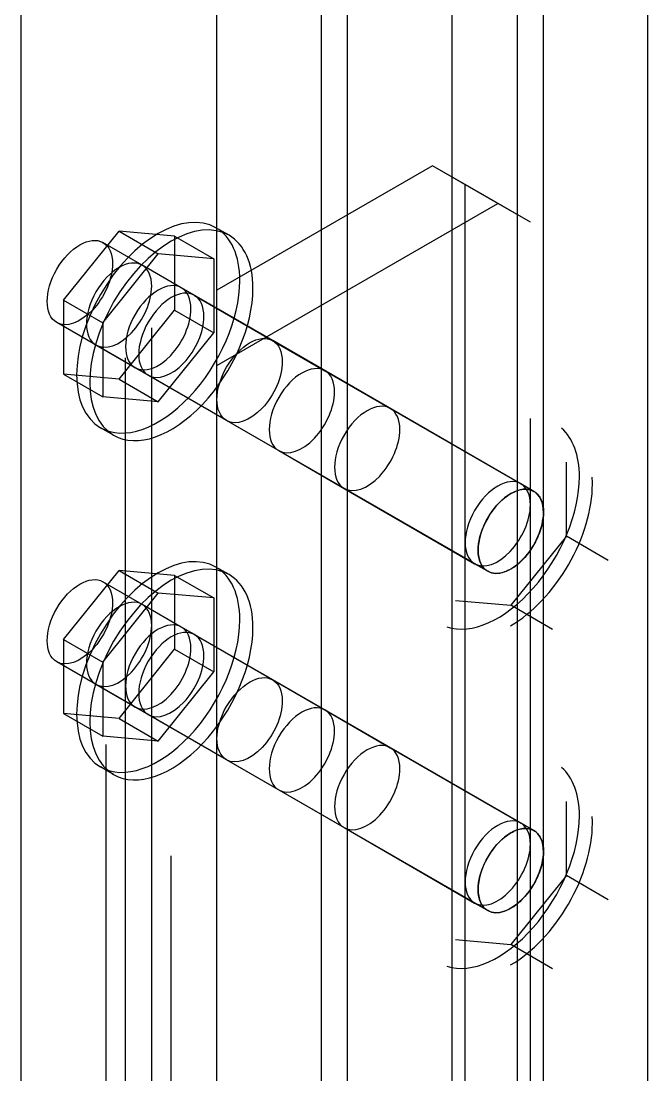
# Model space of a CAD drawing. Extents: x 0 to 316, y 0 to 723.
# Drawn here: x 206.35 to 219.93, y 238.26 to 261.09 of the extents above; entities that cross this region are included whole.
import ezdxf

# ---------------------------------------------------------------- set-up
doc = ezdxf.new("R2010")
doc.units = 0
doc.layers.get('0').update_dxf_attribs({"linetype": 'CONTINUOUS'})

msp = doc.modelspace()

# ---------------------------------------------------------------- linework, layer by layer
at = {"color": 253}
for p, q in [((212.86, 205.456), (212.86, 384.433)), ((213.426, 205.456), (213.426, 384.433)), ((215.689, 204.149), (215.689, 383.127)), ((215.689, 203.823), (215.689, 382.799)), ((217.103, 203.006), (217.103, 381.984)), ((217.668, 203.006), (217.668, 381.984)), ((206.354, 201.701), (206.354, 380.675)), ((219.931, 201.701), (219.931, 380.675)), ((210.597, 199.251), (210.597, 378.227)), ((219.931, 257.917), (219.931, 259.892)), ((215.265, 257.956), (210.597, 255.262)), ((216.679, 257.14), (215.265, 257.956)), ((215.972, 257.549), (215.265, 257.956)), ((217.386, 256.733), (215.972, 257.549)), ((215.972, 207.742), (215.972, 257.549)), ((210.597, 253.629), (216.679, 257.14)), ((217.386, 256.733), (216.679, 257.14)), ((210.858, 256.448), (210.575, 256.611)), ((207.274, 255.043), (208.476, 256.538)), ((208.476, 256.538), (209.325, 256.049)), ((209.678, 256.431), (208.476, 256.538)), ((209.678, 256.431), (210.527, 255.942)), ((209.678, 256.431), (209.678, 254.828)), ((211.805, 254.168), (208.128, 256.292)), ((208.122, 254.552), (209.325, 256.049)), ((210.527, 255.942), (209.325, 256.049)), ((210.527, 255.942), (210.527, 254.339)), ((209.824, 255.312), (208.977, 255.801)), ((210.108, 255.148), (209.824, 255.312)), ((207.274, 255.043), (208.122, 254.552)), ((207.274, 255.043), (207.274, 253.44)), ((210.108, 255.148), (212.936, 253.515)), ((208.476, 253.333), (209.678, 254.828)), ((209.678, 254.828), (210.527, 254.339)), ((210.804, 252.437), (207.127, 254.56)), ((208.122, 254.552), (208.122, 252.95)), ((209.183, 200.068), (209.183, 254.445)), ((209.325, 252.843), (210.527, 254.339)), ((208.825, 253.58), (207.976, 254.07)), ((217.461, 250.902), (211.805, 254.168)), ((208.617, 200.068), (208.617, 253.792)), ((207.274, 253.44), (208.122, 252.95)), ((208.476, 253.333), (207.274, 253.44)), ((209.108, 253.417), (208.825, 253.58)), ((209.108, 253.417), (211.935, 251.784)), ((212.936, 253.515), (214.35, 252.699)), ((208.476, 253.333), (209.325, 252.843)), ((209.325, 252.843), (208.122, 252.95)), ((214.35, 252.699), (217.179, 251.066)), ((217.386, 206.925), (217.386, 252.479)), ((208.358, 252.118), (208.074, 252.28)), ((216.461, 249.172), (210.804, 252.437)), ((211.935, 251.784), (213.35, 250.967)), ((218.164, 249.929), (218.164, 251.532)), ((213.35, 250.967), (216.178, 249.334)), ((217.461, 250.902), (217.179, 251.066)), ((218.164, 249.929), (216.961, 248.434)), ((219.068, 249.407), (218.164, 249.929)), ((216.461, 249.172), (216.178, 249.334)), ((207.274, 247.694), (208.476, 249.191)), ((208.476, 249.191), (209.325, 248.7)), ((209.678, 249.083), (208.476, 249.191)), ((209.678, 249.083), (210.527, 248.593)), ((209.678, 249.083), (209.678, 247.481)), ((210.858, 249.1), (210.575, 249.262)), ((211.805, 246.82), (208.128, 248.943)), ((208.122, 247.205), (209.325, 248.7)), ((210.527, 248.593), (209.325, 248.7)), ((210.527, 248.593), (210.527, 246.99)), ((206.354, 201.373), (206.354, 248.555)), ((209.824, 247.963), (208.977, 248.453)), ((215.76, 248.541), (216.961, 248.434)), ((217.866, 247.912), (216.961, 248.434)), ((210.108, 247.8), (209.824, 247.963)), ((207.274, 247.694), (208.122, 247.205)), ((207.274, 247.694), (207.274, 246.091)), ((210.108, 247.8), (212.936, 246.167)), ((208.476, 245.984), (209.678, 247.481)), ((209.678, 247.481), (210.527, 246.99)), ((210.804, 245.088), (207.127, 247.21)), ((208.122, 247.205), (208.122, 245.602)), ((209.325, 245.495), (210.527, 246.99)), ((217.461, 243.555), (211.805, 246.82)), ((208.825, 246.231), (207.976, 246.721)), ((207.274, 246.091), (208.122, 245.602)), ((208.476, 245.984), (207.274, 246.091)), ((209.108, 246.068), (208.825, 246.231)), ((212.936, 246.167), (214.35, 245.35)), ((208.476, 245.984), (209.325, 245.495)), ((209.108, 246.068), (211.935, 244.435)), ((209.325, 245.495), (208.122, 245.602)), ((208.194, 234.279), (208.194, 245.422)), ((214.35, 245.35), (217.179, 243.717)), ((208.358, 244.769), (208.074, 244.933)), ((216.461, 241.822), (210.804, 245.088)), ((211.935, 244.435), (213.35, 243.618)), ((218.164, 242.582), (218.164, 244.184)), ((213.35, 243.618), (216.178, 241.985)), ((217.461, 243.555), (217.179, 243.717)), ((209.608, 233.462), (209.608, 243.01)), ((218.164, 242.582), (216.961, 241.085)), ((219.068, 242.058), (218.164, 242.582)), ((216.461, 241.822), (216.178, 241.985)), ((210.597, 198.924), (210.597, 241.323)), ((215.76, 241.192), (216.961, 241.085)), ((217.866, 240.563), (216.961, 241.085))]:
    msp.add_line(p, q, dxfattribs=at)
for points in [[(210.575, 256.611), (209.885, 257.01), (208.764, 256.363), (208.074, 255.167)], [(210.858, 256.448), (210.167, 256.845), (209.048, 256.199), (208.358, 255.005)], [(211.092, 255.466), (211.092, 256.008), (210.906, 256.42), (210.575, 256.611)], [(207.127, 255.714), (207.404, 256.193), (207.851, 256.451), (208.128, 256.292)], [(211.376, 255.304), (211.376, 255.844), (211.189, 256.256), (210.858, 256.448)], [(208.128, 256.292), (208.26, 256.214), (208.335, 256.051), (208.335, 255.834)], [(208.977, 255.801), (208.7, 255.961), (208.252, 255.703), (207.976, 255.225)], [(207.127, 254.56), (206.852, 254.719), (206.852, 255.236), (207.127, 255.714)], [(208.335, 255.834), (208.335, 255.504), (208.162, 255.107), (207.898, 254.827)], [(209.183, 255.344), (209.183, 255.56), (209.109, 255.725), (208.977, 255.801)], [(209.824, 255.312), (209.549, 255.472), (209.101, 255.213), (208.825, 254.734)], [(209.824, 255.312), (209.549, 255.472), (209.101, 255.213), (208.825, 254.734)], [(210, 252.95), (210.662, 253.647), (211.092, 254.641), (211.092, 255.466)], [(207.976, 255.225), (207.701, 254.745), (207.701, 254.229), (207.976, 254.07)], [(208.747, 254.338), (209.011, 254.616), (209.183, 255.014), (209.183, 255.344)], [(210.108, 255.148), (209.831, 255.308), (209.383, 255.05), (209.108, 254.57)], [(210.108, 255.148), (209.831, 255.308), (209.383, 255.05), (209.108, 254.57)], [(210.032, 254.854), (210.032, 255.071), (209.958, 255.235), (209.824, 255.312)], [(210.032, 254.854), (210.032, 255.071), (209.958, 255.235), (209.824, 255.312)], [(210.284, 252.787), (210.945, 253.485), (211.376, 254.478), (211.376, 255.304)], [(208.074, 255.167), (207.385, 253.972), (207.385, 252.68), (208.074, 252.28)], [(208.358, 255.005), (207.668, 253.808), (207.668, 252.516), (208.358, 252.118)], [(210.315, 254.69), (210.315, 254.907), (210.24, 255.072), (210.108, 255.148)], [(210.315, 254.69), (210.315, 254.907), (210.24, 255.072), (210.108, 255.148)], [(207.898, 254.827), (207.634, 254.549), (207.33, 254.442), (207.127, 254.56)], [(209.596, 253.847), (209.86, 254.127), (210.032, 254.524), (210.032, 254.854)], [(209.596, 253.847), (209.86, 254.127), (210.032, 254.524), (210.032, 254.854)], [(208.825, 254.734), (208.548, 254.256), (208.548, 253.74), (208.825, 253.58)], [(208.825, 254.734), (208.548, 254.256), (208.548, 253.74), (208.825, 253.58)], [(209.108, 254.57), (208.832, 254.092), (208.832, 253.576), (209.108, 253.417)], [(209.108, 254.57), (208.832, 254.092), (208.832, 253.576), (209.108, 253.417)], [(209.878, 253.684), (210.143, 253.963), (210.315, 254.361), (210.315, 254.69)], [(209.878, 253.684), (210.143, 253.963), (210.315, 254.361), (210.315, 254.69)], [(207.976, 254.07), (208.179, 253.953), (208.482, 254.059), (208.747, 254.338)], [(210.804, 253.591), (211.081, 254.07), (211.529, 254.328), (211.805, 254.168)], [(211.805, 254.168), (211.937, 254.092), (212.011, 253.927), (212.011, 253.711)], [(208.825, 253.58), (209.026, 253.463), (209.331, 253.569), (209.596, 253.847)], [(208.825, 253.58), (209.026, 253.463), (209.331, 253.569), (209.596, 253.847)], [(209.108, 253.417), (209.31, 253.3), (209.613, 253.406), (209.878, 253.684)], [(209.108, 253.417), (209.31, 253.3), (209.613, 253.406), (209.878, 253.684)], [(212.011, 253.711), (212.011, 253.381), (211.839, 252.983), (211.576, 252.705)], [(212.936, 253.515), (212.66, 253.675), (212.212, 253.417), (211.935, 252.937)], [(212.936, 253.515), (212.66, 253.675), (212.212, 253.417), (211.935, 252.937)], [(210.804, 252.437), (210.528, 252.596), (210.528, 253.112), (210.804, 253.591)], [(213.143, 253.057), (213.143, 253.274), (213.068, 253.439), (212.936, 253.515)], [(213.143, 253.057), (213.143, 253.274), (213.068, 253.439), (212.936, 253.515)], [(208.074, 252.28), (208.58, 251.99), (209.34, 252.253), (210, 252.95)], [(211.935, 252.937), (211.66, 252.459), (211.66, 251.943), (211.935, 251.784)], [(211.935, 252.937), (211.66, 252.459), (211.66, 251.943), (211.935, 251.784)], [(212.707, 252.052), (212.97, 252.33), (213.143, 252.728), (213.143, 253.057)], [(212.707, 252.052), (212.97, 252.33), (213.143, 252.728), (213.143, 253.057)], [(208.358, 252.118), (208.864, 251.825), (209.623, 252.09), (210.284, 252.787)], [(211.576, 252.705), (211.311, 252.426), (211.007, 252.32), (210.804, 252.437)], [(214.35, 252.699), (214.074, 252.859), (213.626, 252.6), (213.35, 252.122)], [(214.35, 252.699), (214.074, 252.859), (213.626, 252.6), (213.35, 252.122)], [(214.558, 252.242), (214.558, 252.458), (214.483, 252.622), (214.35, 252.699)], [(214.558, 252.242), (214.558, 252.458), (214.483, 252.622), (214.35, 252.699)], [(214.121, 251.234), (214.386, 251.514), (214.558, 251.911), (214.558, 252.242)], [(214.121, 251.234), (214.386, 251.514), (214.558, 251.911), (214.558, 252.242)], [(218.447, 251.22), (218.447, 251.682), (218.312, 252.052), (218.062, 252.269)], [(211.935, 251.784), (212.138, 251.667), (212.442, 251.773), (212.707, 252.052)], [(211.935, 251.784), (212.138, 251.667), (212.442, 251.773), (212.707, 252.052)], [(213.35, 252.122), (213.074, 251.643), (213.074, 251.127), (213.35, 250.967)], [(213.35, 252.122), (213.074, 251.643), (213.074, 251.127), (213.35, 250.967)], [(213.35, 250.967), (213.552, 250.85), (213.856, 250.956), (214.121, 251.234)], [(213.35, 250.967), (213.552, 250.85), (213.856, 250.956), (214.121, 251.234)], [(217.179, 251.066), (216.903, 251.226), (216.455, 250.967), (216.178, 250.489)], [(217.179, 251.066), (216.903, 251.226), (216.455, 250.967), (216.178, 250.489)], [(217.446, 248.805), (218.058, 249.498), (218.447, 250.436), (218.447, 251.22)], [(218.729, 251.058), (218.729, 251.109), (218.728, 251.158), (218.724, 251.208)], [(217.461, 250.902), (217.186, 251.062), (216.738, 250.804), (216.461, 250.325)], [(216.826, 250.76), (216.916, 250.832), (217.008, 250.884), (217.098, 250.916)], [(217.098, 250.916), (217.235, 250.965), (217.362, 250.96), (217.461, 250.902)], [(217.386, 250.609), (217.386, 250.825), (217.311, 250.989), (217.179, 251.066)], [(217.386, 250.609), (217.386, 250.825), (217.311, 250.989), (217.179, 251.066)], [(217.668, 250.445), (217.668, 250.661), (217.594, 250.826), (217.461, 250.902)], [(217.461, 250.902), (217.472, 250.897), (217.485, 250.888), (217.495, 250.88)], [(217.495, 250.88), (217.555, 250.836), (217.6, 250.77), (217.631, 250.688)], [(218.21, 249.312), (218.542, 249.887), (218.729, 250.515), (218.729, 251.058)], [(216.428, 250.265), (216.531, 250.461), (216.672, 250.636), (216.826, 250.76)], [(217.631, 250.688), (217.656, 250.617), (217.668, 250.536), (217.668, 250.445)], [(216.178, 250.489), (215.903, 250.01), (215.903, 249.494), (216.178, 249.334)], [(216.178, 250.489), (215.903, 250.01), (215.903, 249.494), (216.178, 249.334)], [(216.949, 249.601), (217.213, 249.881), (217.386, 250.278), (217.386, 250.609)], [(216.949, 249.601), (217.213, 249.881), (217.386, 250.278), (217.386, 250.609)], [(217.232, 249.439), (217.496, 249.717), (217.668, 250.115), (217.668, 250.445)], [(217.668, 250.445), (217.668, 250.355), (217.656, 250.257), (217.631, 250.158)], [(216.461, 250.325), (216.185, 249.847), (216.185, 249.33), (216.461, 249.172)], [(216.293, 249.916), (216.322, 250.033), (216.368, 250.151), (216.428, 250.265)], [(217.631, 250.158), (217.6, 250.041), (217.555, 249.922), (217.495, 249.808)], [(216.293, 249.385), (216.242, 249.528), (216.242, 249.714), (216.293, 249.916)], [(217.495, 249.808), (217.391, 249.612), (217.252, 249.437), (217.098, 249.313)], [(210.575, 249.262), (209.885, 249.66), (208.764, 249.014), (208.074, 247.819)], [(210.858, 249.1), (210.167, 249.498), (209.048, 248.852), (208.358, 247.656)], [(216.178, 249.334), (216.381, 249.217), (216.686, 249.323), (216.949, 249.601)], [(216.178, 249.334), (216.381, 249.217), (216.686, 249.323), (216.949, 249.601)], [(216.428, 249.192), (216.368, 249.238), (216.322, 249.302), (216.293, 249.385)], [(216.461, 249.172), (216.663, 249.054), (216.968, 249.16), (217.232, 249.439)], [(217.098, 249.313), (217.008, 249.242), (216.916, 249.189), (216.826, 249.157)], [(216.957, 247.993), (217.427, 248.262), (217.877, 248.737), (218.21, 249.312)], [(207.127, 248.365), (207.404, 248.845), (207.851, 249.102), (208.128, 248.943)], [(211.092, 248.118), (211.092, 248.659), (210.906, 249.071), (210.575, 249.262)], [(211.376, 247.954), (211.376, 248.496), (211.189, 248.908), (210.858, 249.1)], [(216.461, 249.172), (216.45, 249.177), (216.439, 249.185), (216.428, 249.192)], [(216.826, 249.157), (216.688, 249.108), (216.561, 249.113), (216.461, 249.172)], [(208.128, 248.943), (208.26, 248.867), (208.335, 248.701), (208.335, 248.485)], [(208.977, 248.453), (208.7, 248.613), (208.252, 248.354), (207.976, 247.876)], [(215.578, 247.967), (216.11, 247.787), (216.836, 248.112), (217.446, 248.805)], [(207.127, 247.21), (206.852, 247.37), (206.852, 247.887), (207.127, 248.365)], [(208.335, 248.485), (208.335, 248.156), (208.162, 247.758), (207.898, 247.479)], [(209.183, 247.996), (209.183, 248.212), (209.109, 248.376), (208.977, 248.453)], [(208.747, 246.989), (209.011, 247.268), (209.183, 247.665), (209.183, 247.996)], [(209.824, 247.963), (209.549, 248.123), (209.101, 247.865), (208.825, 247.385)], [(209.824, 247.963), (209.549, 248.123), (209.101, 247.865), (208.825, 247.385)], [(210.108, 247.8), (209.831, 247.96), (209.383, 247.701), (209.108, 247.223)], [(210.108, 247.8), (209.831, 247.96), (209.383, 247.701), (209.108, 247.223)], [(210.032, 247.505), (210.032, 247.722), (209.958, 247.887), (209.824, 247.963)], [(210.032, 247.505), (210.032, 247.722), (209.958, 247.887), (209.824, 247.963)], [(210, 245.602), (210.662, 246.3), (211.092, 247.292), (211.092, 248.118)], [(210.284, 245.438), (210.945, 246.136), (211.376, 247.129), (211.376, 247.954)], [(208.074, 247.819), (207.385, 246.623), (207.385, 245.331), (208.074, 244.933)], [(207.976, 247.876), (207.701, 247.398), (207.701, 246.881), (207.976, 246.721)], [(210.315, 247.343), (210.315, 247.559), (210.24, 247.723), (210.108, 247.8)], [(210.315, 247.343), (210.315, 247.559), (210.24, 247.723), (210.108, 247.8)], [(207.898, 247.479), (207.634, 247.201), (207.33, 247.095), (207.127, 247.21)], [(208.358, 247.656), (207.668, 246.459), (207.668, 245.168), (208.358, 244.769)], [(209.596, 246.499), (209.86, 246.778), (210.032, 247.176), (210.032, 247.505)], [(209.596, 246.499), (209.86, 246.778), (210.032, 247.176), (210.032, 247.505)], [(208.825, 247.385), (208.548, 246.907), (208.548, 246.391), (208.825, 246.231)], [(208.825, 247.385), (208.548, 246.907), (208.548, 246.391), (208.825, 246.231)], [(209.108, 247.223), (208.832, 246.745), (208.832, 246.228), (209.108, 246.068)], [(209.108, 247.223), (208.832, 246.745), (208.832, 246.228), (209.108, 246.068)], [(209.878, 246.335), (210.143, 246.615), (210.315, 247.012), (210.315, 247.343)], [(209.878, 246.335), (210.143, 246.615), (210.315, 247.012), (210.315, 247.343)], [(207.976, 246.721), (208.179, 246.604), (208.482, 246.71), (208.747, 246.989)], [(210.804, 246.243), (211.081, 246.721), (211.529, 246.98), (211.805, 246.82)], [(211.805, 246.82), (211.937, 246.743), (212.011, 246.579), (212.011, 246.363)], [(208.825, 246.231), (209.026, 246.115), (209.331, 246.221), (209.596, 246.499)], [(208.825, 246.231), (209.026, 246.115), (209.331, 246.221), (209.596, 246.499)], [(209.108, 246.068), (209.31, 245.951), (209.613, 246.057), (209.878, 246.335)], [(209.108, 246.068), (209.31, 245.951), (209.613, 246.057), (209.878, 246.335)], [(212.011, 246.363), (212.011, 246.032), (211.839, 245.635), (211.576, 245.356)], [(212.936, 246.167), (212.66, 246.327), (212.212, 246.068), (211.935, 245.59)], [(212.936, 246.167), (212.66, 246.327), (212.212, 246.068), (211.935, 245.59)], [(210.804, 245.088), (210.528, 245.248), (210.528, 245.765), (210.804, 246.243)], [(213.143, 245.71), (213.143, 245.926), (213.068, 246.09), (212.936, 246.167)], [(213.143, 245.71), (213.143, 245.926), (213.068, 246.09), (212.936, 246.167)], [(212.707, 244.703), (212.97, 244.982), (213.143, 245.379), (213.143, 245.71)], [(212.707, 244.703), (212.97, 244.982), (213.143, 245.379), (213.143, 245.71)], [(208.074, 244.933), (208.58, 244.64), (209.34, 244.905), (210, 245.602)], [(208.358, 244.769), (208.864, 244.478), (209.623, 244.741), (210.284, 245.438)], [(211.935, 245.59), (211.66, 245.112), (211.66, 244.595), (211.935, 244.435)], [(211.935, 245.59), (211.66, 245.112), (211.66, 244.595), (211.935, 244.435)], [(214.35, 245.35), (214.074, 245.51), (213.626, 245.251), (213.35, 244.773)], [(214.35, 245.35), (214.074, 245.51), (213.626, 245.251), (213.35, 244.773)], [(211.576, 245.356), (211.311, 245.077), (211.007, 244.971), (210.804, 245.088)], [(214.558, 244.893), (214.558, 245.109), (214.483, 245.274), (214.35, 245.35)], [(214.558, 244.893), (214.558, 245.109), (214.483, 245.274), (214.35, 245.35)], [(211.935, 244.435), (212.138, 244.318), (212.442, 244.424), (212.707, 244.703)], [(211.935, 244.435), (212.138, 244.318), (212.442, 244.424), (212.707, 244.703)], [(213.35, 244.773), (213.074, 244.294), (213.074, 243.778), (213.35, 243.618)], [(213.35, 244.773), (213.074, 244.294), (213.074, 243.778), (213.35, 243.618)], [(214.121, 243.887), (214.386, 244.165), (214.558, 244.563), (214.558, 244.893)], [(214.121, 243.887), (214.386, 244.165), (214.558, 244.563), (214.558, 244.893)], [(218.447, 243.873), (218.447, 244.335), (218.312, 244.704), (218.062, 244.922)], [(213.35, 243.618), (213.552, 243.502), (213.856, 243.607), (214.121, 243.887)], [(213.35, 243.618), (213.552, 243.502), (213.856, 243.607), (214.121, 243.887)], [(217.179, 243.717), (216.903, 243.877), (216.455, 243.618), (216.178, 243.14)], [(217.179, 243.717), (216.903, 243.877), (216.455, 243.618), (216.178, 243.14)], [(217.446, 241.456), (218.058, 242.15), (218.447, 243.089), (218.447, 243.873)], [(218.729, 243.709), (218.729, 243.76), (218.728, 243.811), (218.724, 243.86)], [(217.461, 243.555), (217.186, 243.714), (216.738, 243.455), (216.461, 242.977)], [(216.826, 243.411), (216.916, 243.483), (217.008, 243.537), (217.098, 243.568)], [(217.098, 243.568), (217.235, 243.616), (217.362, 243.612), (217.461, 243.555)], [(217.386, 243.26), (217.386, 243.476), (217.311, 243.641), (217.179, 243.717)], [(217.386, 243.26), (217.386, 243.476), (217.311, 243.641), (217.179, 243.717)], [(218.21, 241.964), (218.542, 242.539), (218.729, 243.166), (218.729, 243.709)], [(216.428, 242.916), (216.531, 243.114), (216.672, 243.287), (216.826, 243.411)], [(217.668, 243.097), (217.668, 243.313), (217.594, 243.477), (217.461, 243.555)], [(217.461, 243.555), (217.472, 243.548), (217.485, 243.541), (217.495, 243.532)], [(217.495, 243.532), (217.555, 243.487), (217.6, 243.422), (217.631, 243.339)], [(217.631, 243.339), (217.656, 243.269), (217.668, 243.187), (217.668, 243.097)], [(216.178, 243.14), (215.903, 242.661), (215.903, 242.145), (216.178, 241.985)], [(216.178, 243.14), (215.903, 242.661), (215.903, 242.145), (216.178, 241.985)], [(216.949, 242.254), (217.213, 242.532), (217.386, 242.93), (217.386, 243.26)], [(216.949, 242.254), (217.213, 242.532), (217.386, 242.93), (217.386, 243.26)], [(216.461, 242.977), (216.185, 242.499), (216.185, 241.982), (216.461, 241.822)], [(216.293, 242.568), (216.322, 242.684), (216.368, 242.802), (216.428, 242.916)], [(217.232, 242.09), (217.496, 242.369), (217.668, 242.766), (217.668, 243.097)], [(217.668, 243.097), (217.668, 243.006), (217.656, 242.91), (217.631, 242.809)], [(217.631, 242.809), (217.6, 242.692), (217.555, 242.573), (217.495, 242.46)], [(216.293, 242.037), (216.242, 242.179), (216.242, 242.366), (216.293, 242.568)], [(217.495, 242.46), (217.391, 242.263), (217.252, 242.09), (217.098, 241.966)], [(216.178, 241.985), (216.381, 241.869), (216.686, 241.974), (216.949, 242.254)], [(216.178, 241.985), (216.381, 241.869), (216.686, 241.974), (216.949, 242.254)], [(216.428, 241.844), (216.368, 241.888), (216.322, 241.954), (216.293, 242.037)], [(216.461, 241.822), (216.663, 241.705), (216.968, 241.811), (217.232, 242.09)], [(217.098, 241.966), (217.008, 241.894), (216.916, 241.84), (216.826, 241.808)], [(216.957, 240.644), (217.427, 240.914), (217.877, 241.388), (218.21, 241.964)], [(216.461, 241.822), (216.45, 241.829), (216.439, 241.836), (216.428, 241.844)], [(216.826, 241.808), (216.688, 241.76), (216.561, 241.764), (216.461, 241.822)], [(215.578, 240.619), (216.11, 240.437), (216.836, 240.763), (217.446, 241.456)]]:
    msp.add_open_spline(points, degree=3, dxfattribs=at)

doc.saveas('drawing.dxf')
